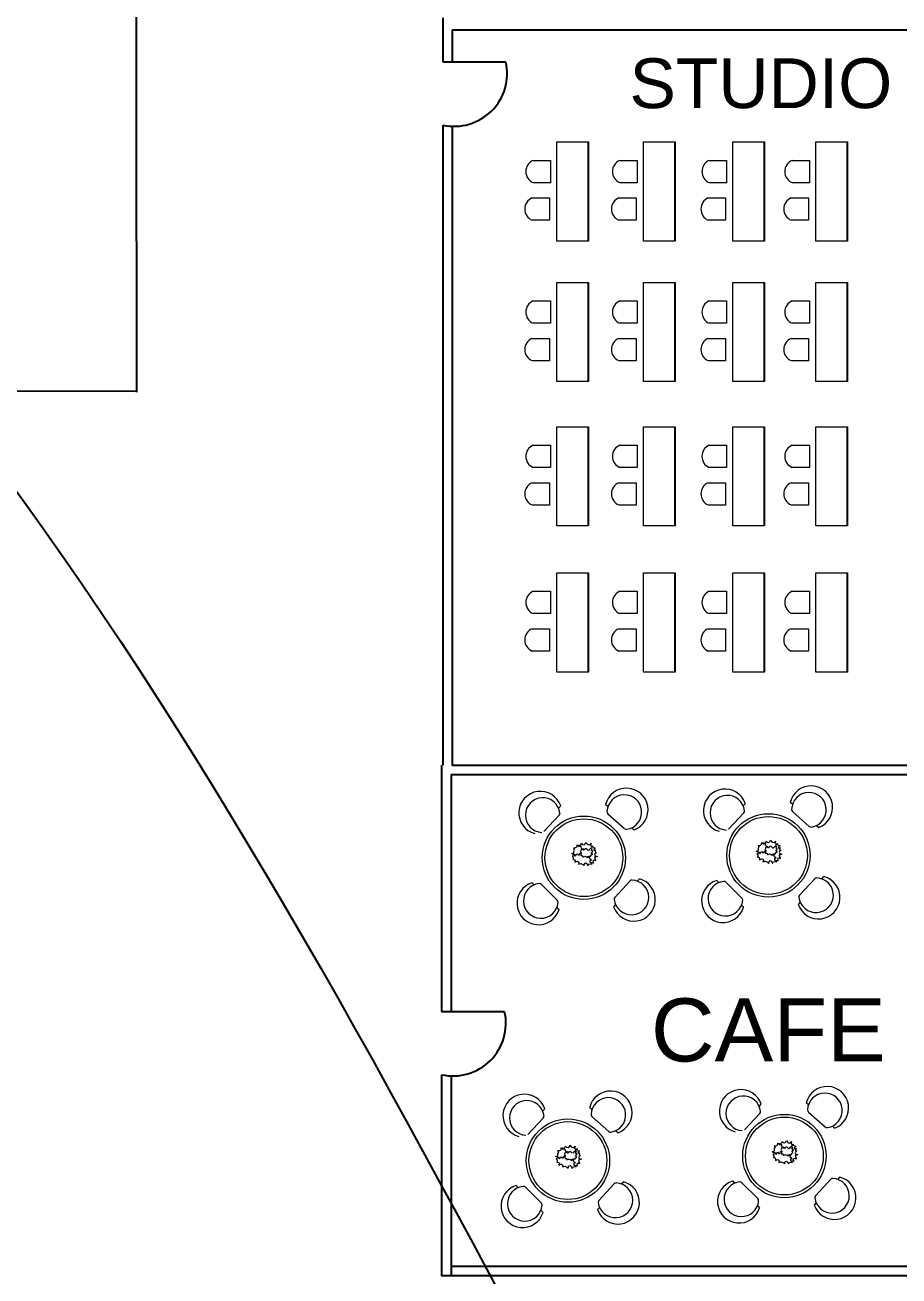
# Model space of a CAD drawing. Header units: millimetres. Extents: x 586 to 1010, y 369 to 668.
# Drawn here: x 726.99 to 740.85, y 532.1 to 551.94 of the extents above; entities that cross this region are included whole.
import ezdxf

# ---------------------------------------------------------------- set-up
doc = ezdxf.new("R2010")
doc.units = ezdxf.units.MM
doc.layers.add('finiture', color=7, linetype='Continuous', lineweight=20)
doc.styles.add('DIM_FONT', font='SIMPLEX', dxfattribs={"width": 0.8})
doc.styles.get("Standard").update_dxf_attribs({"font": 'arial.ttf'})

msp = doc.modelspace()

# ---------------------------------------------------------------- linework, layer by layer
at = {"lineweight": 25}
for p, q in [((733.763, 551.864), (743.763, 551.864)), ((733.613, 551.353), (734.613, 551.353)), ((708.449, 546.09), (728.756, 546.136)), ((733.593, 540.201), (733.593, 536.292)), ((733.743, 540.051), (733.743, 536.292)), ((733.593, 536.292), (734.593, 536.292)), ((733.593, 535.292), (733.593, 532.1)), ((733.743, 535.272), (733.743, 532.1)), ((743.745, 532.1), (733.593, 532.1)), ((743.745, 532.25), (733.744, 532.25))]:
    msp.add_line(p, q, dxfattribs=at)
for p, q in [((735.922, 548.513), (735.922, 550.086)), ((737.296, 548.513), (737.296, 550.086)), ((738.715, 548.513), (738.715, 550.086)), ((740.03, 548.513), (740.03, 550.086)), ((735.922, 546.284), (735.922, 547.857)), ((737.296, 546.284), (737.296, 547.857)), ((738.715, 546.284), (738.715, 547.857)), ((740.03, 546.284), (740.03, 547.857)), ((735.922, 543.995), (735.922, 545.569)), ((737.296, 543.995), (737.296, 545.569)), ((738.715, 543.995), (738.715, 545.569)), ((740.03, 543.995), (740.03, 545.569)), ((735.922, 541.678), (735.922, 543.252)), ((737.296, 541.678), (737.296, 543.252)), ((738.715, 541.678), (738.715, 543.252)), ((740.03, 541.678), (740.03, 543.252))]:
    msp.add_line(p, q)
for points in [[(728.737, 560.462), (728.756, 546.117)], [(733.613, 552.051), (733.613, 551.353)], [(733.763, 551.864), (733.763, 551.353)], [(733.763, 546.209), (733.763, 540.201), (743.763, 540.201), (743.763, 551.864)], [(733.613, 550.353), (733.613, 546.209)], [(733.763, 550.333), (733.763, 546.209)], [(733.613, 546.209), (733.613, 540.201)], [(733.743, 540.051), (743.745, 540.051)]]:
    msp.add_lwpolyline(points, dxfattribs=at)
for centre in [(733.795, 551.171), (733.775, 536.11)]:
    msp.add_arc(centre, 0.838, 257.4951, 12.5049, dxfattribs=at)
at = {"color": 254, "lineweight": 25}
for points in [[(671.712, 620.709), (706.735, 621.773), (754.26, 613.83), (814.661, 600.148), (855.757, 598.01), (895.067, 567.065), (920.01, 542.018), (952.008, 521.248), (977.223, 504.653), (979.635, 479.234), (986.344, 463.855), (988.798, 462.385)], [(654.944, 595.472), (670.267, 587.317), (714.302, 595.165), (787.089, 595.165), (819.394, 580.944), (821.03, 562.85), (813.491, 552.788), (808.734, 539.671), (796.407, 534.706), (791.022, 527.249), (791.022, 507.547), (797.301, 476.527), (814.975, 463.89), (836.148, 474.682), (874.022, 478.588), (885.729, 462.733), (863.004, 436.079), (845.789, 420.685), (845.104, 408.675)], [(639.207, 583.438), (644.727, 575.638), (657.796, 553.44), (668.404, 543.929), (682.518, 548.731), (692.984, 555.478), (711.934, 556.583), (734.346, 532.133), (750.593, 477.748), (754.137, 444.164), (776.466, 425.447), (782.617, 412.235)]]:
    msp.add_spline(points, degree=3, dxfattribs=at)
at = {"layer": 'finiture'}
for p, q in [((735.421, 548.513), (735.421, 550.086)), ((735.421, 550.086), (735.922, 550.086)), ((736.794, 548.513), (736.794, 550.086)), ((736.794, 550.086), (737.296, 550.086)), ((738.213, 548.513), (738.213, 550.086)), ((738.213, 550.086), (738.715, 550.086)), ((739.529, 548.513), (739.529, 550.086)), ((739.529, 550.086), (740.03, 550.086)), ((735.045, 549.793), (735.321, 549.793)), ((735.321, 549.793), (735.321, 549.439)), ((736.419, 549.793), (736.694, 549.793)), ((736.694, 549.793), (736.694, 549.439)), ((737.838, 549.793), (738.113, 549.793)), ((738.113, 549.793), (738.113, 549.439)), ((739.153, 549.793), (739.429, 549.793)), ((739.429, 549.793), (739.429, 549.439)), ((735.321, 549.439), (735.045, 549.439)), ((736.694, 549.439), (736.419, 549.439)), ((738.113, 549.439), (737.838, 549.439)), ((739.429, 549.439), (739.153, 549.439)), ((735.029, 549.198), (735.304, 549.198)), ((735.304, 549.198), (735.304, 548.844)), ((736.402, 549.198), (736.678, 549.198)), ((736.678, 549.198), (736.678, 548.844)), ((737.821, 549.198), (738.097, 549.198)), ((738.097, 549.198), (738.097, 548.844)), ((739.137, 549.198), (739.412, 549.198)), ((739.412, 549.198), (739.412, 548.844)), ((735.304, 548.844), (735.029, 548.844)), ((736.678, 548.844), (736.402, 548.844)), ((738.097, 548.844), (737.821, 548.844)), ((739.412, 548.844), (739.137, 548.844)), ((735.922, 548.513), (735.421, 548.513)), ((737.296, 548.513), (736.794, 548.513)), ((738.715, 548.513), (738.213, 548.513)), ((740.03, 548.513), (739.529, 548.513)), ((735.421, 546.284), (735.421, 547.857)), ((735.421, 547.857), (735.922, 547.857)), ((736.794, 546.284), (736.794, 547.857)), ((736.794, 547.857), (737.296, 547.857)), ((738.213, 546.284), (738.213, 547.857)), ((738.213, 547.857), (738.715, 547.857)), ((739.529, 546.284), (739.529, 547.857)), ((739.529, 547.857), (740.03, 547.857)), ((735.045, 547.564), (735.321, 547.564)), ((735.321, 547.564), (735.321, 547.21)), ((736.419, 547.564), (736.694, 547.564)), ((736.694, 547.564), (736.694, 547.21)), ((737.838, 547.564), (738.113, 547.564)), ((738.113, 547.564), (738.113, 547.21)), ((739.153, 547.564), (739.429, 547.564)), ((739.429, 547.564), (739.429, 547.21)), ((735.321, 547.21), (735.045, 547.21)), ((736.694, 547.21), (736.419, 547.21)), ((738.113, 547.21), (737.838, 547.21)), ((739.429, 547.21), (739.153, 547.21)), ((735.029, 546.97), (735.304, 546.97)), ((735.304, 546.97), (735.304, 546.615)), ((736.402, 546.97), (736.678, 546.97)), ((736.678, 546.97), (736.678, 546.615)), ((737.821, 546.97), (738.097, 546.97)), ((738.097, 546.97), (738.097, 546.615)), ((739.137, 546.97), (739.412, 546.97)), ((739.412, 546.97), (739.412, 546.615)), ((735.304, 546.615), (735.029, 546.615)), ((736.678, 546.615), (736.402, 546.615)), ((738.097, 546.615), (737.821, 546.615)), ((739.412, 546.615), (739.137, 546.615)), ((735.922, 546.284), (735.421, 546.284)), ((737.296, 546.284), (736.794, 546.284)), ((738.715, 546.284), (738.213, 546.284)), ((740.03, 546.284), (739.529, 546.284)), ((735.421, 543.995), (735.421, 545.569)), ((735.421, 545.569), (735.922, 545.569)), ((736.794, 543.995), (736.794, 545.569)), ((736.794, 545.569), (737.296, 545.569)), ((738.213, 543.995), (738.213, 545.569)), ((738.213, 545.569), (738.715, 545.569)), ((739.529, 543.995), (739.529, 545.569)), ((739.529, 545.569), (740.03, 545.569)), ((735.045, 545.276), (735.321, 545.276)), ((735.321, 545.276), (735.321, 544.921)), ((736.419, 545.276), (736.694, 545.276)), ((736.694, 545.276), (736.694, 544.921)), ((737.838, 545.276), (738.113, 545.276)), ((738.113, 545.276), (738.113, 544.921)), ((739.153, 545.276), (739.429, 545.276)), ((739.429, 545.276), (739.429, 544.921)), ((735.321, 544.921), (735.045, 544.921)), ((736.694, 544.921), (736.419, 544.921)), ((738.113, 544.921), (737.838, 544.921)), ((739.429, 544.921), (739.153, 544.921)), ((735.029, 544.681), (735.304, 544.681)), ((735.304, 544.681), (735.304, 544.327)), ((736.402, 544.681), (736.678, 544.681)), ((736.678, 544.681), (736.678, 544.327)), ((737.821, 544.681), (738.097, 544.681)), ((738.097, 544.681), (738.097, 544.327)), ((739.137, 544.681), (739.412, 544.681)), ((739.412, 544.681), (739.412, 544.327)), ((735.304, 544.327), (735.029, 544.327)), ((736.678, 544.327), (736.402, 544.327)), ((738.097, 544.327), (737.821, 544.327)), ((739.412, 544.327), (739.137, 544.327)), ((735.922, 543.995), (735.421, 543.995)), ((737.296, 543.995), (736.794, 543.995)), ((738.715, 543.995), (738.213, 543.995)), ((740.03, 543.995), (739.529, 543.995)), ((735.421, 541.678), (735.421, 543.252)), ((735.421, 543.252), (735.922, 543.252)), ((736.794, 541.678), (736.794, 543.252)), ((736.794, 543.252), (737.296, 543.252)), ((738.213, 541.678), (738.213, 543.252)), ((738.213, 543.252), (738.715, 543.252)), ((739.529, 541.678), (739.529, 543.252)), ((739.529, 543.252), (740.03, 543.252)), ((735.045, 542.959), (735.321, 542.959)), ((735.321, 542.959), (735.321, 542.605)), ((736.419, 542.959), (736.694, 542.959)), ((736.694, 542.959), (736.694, 542.605)), ((737.838, 542.959), (738.113, 542.959)), ((738.113, 542.959), (738.113, 542.605)), ((739.153, 542.959), (739.429, 542.959)), ((739.429, 542.959), (739.429, 542.605)), ((735.321, 542.605), (735.045, 542.605)), ((736.694, 542.605), (736.419, 542.605)), ((738.113, 542.605), (737.838, 542.605)), ((739.429, 542.605), (739.153, 542.605)), ((735.029, 542.364), (735.304, 542.364)), ((735.304, 542.364), (735.304, 542.01)), ((736.402, 542.364), (736.678, 542.364)), ((736.678, 542.364), (736.678, 542.01)), ((737.821, 542.364), (738.097, 542.364)), ((738.097, 542.364), (738.097, 542.01)), ((739.137, 542.364), (739.412, 542.364)), ((739.412, 542.364), (739.412, 542.01)), ((735.304, 542.01), (735.029, 542.01)), ((736.678, 542.01), (736.402, 542.01)), ((738.097, 542.01), (737.821, 542.01)), ((739.412, 542.01), (739.137, 542.01)), ((735.922, 541.678), (735.421, 541.678)), ((737.296, 541.678), (736.794, 541.678)), ((738.715, 541.678), (738.213, 541.678)), ((740.03, 541.678), (739.529, 541.678)), ((735.449, 539.52), (735.482, 539.556)), ((736.229, 539.543), (736.194, 539.575)), ((738.143, 539.184), (738.387, 539.444)), ((738.377, 539.556), (738.41, 539.592)), ((739.157, 539.58), (739.122, 539.611)), ((739.158, 539.467), (739.424, 539.23)), ((735.215, 539.148), (735.459, 539.408)), ((736.23, 539.431), (736.496, 539.194)), ((739.537, 539.243), (739.573, 539.211)), ((736.609, 539.207), (736.645, 539.175)), ((735.685, 538.892), (735.715, 538.894)), ((735.685, 538.892), (735.701, 538.865)), ((735.689, 538.84), (735.686, 538.85)), ((735.701, 538.865), (735.688, 538.853)), ((735.715, 538.894), (735.73, 538.898)), ((735.741, 538.9), (735.744, 538.937)), ((735.746, 538.938), (735.771, 538.913)), ((735.762, 538.919), (735.771, 538.932)), ((735.771, 538.913), (735.792, 538.92)), ((735.772, 538.932), (735.785, 538.927)), ((735.785, 538.927), (735.801, 538.939)), ((735.792, 538.92), (735.8, 538.918)), ((735.801, 538.855), (735.794, 538.829)), ((735.8, 538.918), (735.799, 538.9)), ((735.799, 538.9), (735.814, 538.878)), ((735.799, 538.9), (735.799, 538.9)), ((735.801, 538.939), (735.811, 538.962)), ((735.817, 538.864), (735.801, 538.855)), ((735.802, 538.923), (735.802, 538.923)), ((735.811, 538.962), (735.825, 538.945)), ((735.814, 538.878), (735.841, 538.876)), ((735.841, 538.876), (735.817, 538.864)), ((735.825, 538.945), (735.853, 538.939)), ((735.833, 538.862), (735.828, 538.864)), ((735.844, 538.853), (735.833, 538.862)), ((735.851, 538.853), (735.844, 538.853)), ((735.86, 538.865), (735.851, 538.853)), ((735.853, 538.939), (735.873, 538.956)), ((735.875, 538.874), (735.86, 538.865)), ((735.873, 538.956), (735.881, 538.977)), ((735.893, 538.874), (735.875, 538.874)), ((735.881, 538.977), (735.899, 538.953)), ((735.919, 538.849), (735.893, 538.874)), ((735.899, 538.953), (735.915, 538.944)), ((735.915, 538.944), (735.937, 538.938)), ((735.942, 538.871), (735.925, 538.849)), ((735.937, 538.938), (735.963, 538.962)), ((735.964, 538.873), (735.942, 538.871)), ((735.963, 538.962), (735.954, 538.93)), ((735.954, 538.93), (735.966, 538.92)), ((735.969, 538.909), (735.959, 538.889)), ((735.959, 538.889), (735.967, 538.876)), ((735.983, 538.869), (735.964, 538.873)), ((736.004, 538.895), (735.965, 538.9)), ((735.966, 538.92), (735.981, 538.918)), ((735.967, 538.876), (735.983, 538.869)), ((735.999, 538.918), (735.969, 538.909)), ((735.969, 538.849), (735.978, 538.869)), ((735.994, 538.83), (735.969, 538.846)), ((735.981, 538.918), (735.999, 538.918)), ((736.004, 538.895), (736.033, 538.885)), ((736.02, 538.87), (736.005, 538.855)), ((736.005, 538.855), (736.039, 538.853)), ((736.033, 538.885), (736.007, 538.879)), ((736.007, 538.879), (736.02, 538.87)), ((736.036, 538.852), (736.028, 538.843)), ((738.583, 538.834), (738.616, 538.845)), ((738.613, 538.929), (738.643, 538.93)), ((738.613, 538.929), (738.629, 538.901)), ((738.617, 538.876), (738.614, 538.886)), ((738.629, 538.901), (738.616, 538.889)), ((738.616, 538.845), (738.619, 538.863)), ((738.619, 538.863), (738.617, 538.876)), ((738.643, 538.93), (738.658, 538.934)), ((738.669, 538.936), (738.672, 538.973)), ((738.673, 538.974), (738.699, 538.95)), ((738.69, 538.956), (738.699, 538.968)), ((738.699, 538.95), (738.72, 538.956)), ((738.7, 538.968), (738.713, 538.963)), ((738.713, 538.963), (738.729, 538.976)), ((738.72, 538.956), (738.728, 538.954)), ((738.729, 538.891), (738.722, 538.865)), ((738.723, 538.858), (738.739, 538.834)), ((738.728, 538.954), (738.727, 538.936)), ((738.727, 538.936), (738.742, 538.914)), ((738.727, 538.936), (738.727, 538.936)), ((738.729, 538.976), (738.739, 538.998)), ((738.745, 538.9), (738.729, 538.891)), ((738.73, 538.959), (738.73, 538.959)), ((738.739, 538.998), (738.753, 538.981)), ((738.742, 538.914), (738.769, 538.912)), ((738.769, 538.912), (738.745, 538.9)), ((738.753, 538.981), (738.781, 538.976)), ((738.761, 538.898), (738.756, 538.9)), ((738.772, 538.889), (738.761, 538.898)), ((738.779, 538.889), (738.772, 538.889)), ((738.788, 538.902), (738.779, 538.889)), ((738.781, 538.976), (738.801, 538.992)), ((738.803, 538.911), (738.788, 538.902)), ((738.801, 538.992), (738.809, 539.013)), ((738.821, 538.911), (738.803, 538.911)), ((738.809, 539.013), (738.827, 538.989)), ((738.847, 538.885), (738.821, 538.911)), ((738.827, 538.989), (738.842, 538.98)), ((738.842, 538.98), (738.865, 538.974)), ((738.87, 538.907), (738.853, 538.885)), ((738.865, 538.974), (738.891, 538.998)), ((738.892, 538.909), (738.87, 538.907)), ((738.891, 538.998), (738.882, 538.967)), ((738.882, 538.967), (738.894, 538.956)), ((738.897, 538.945), (738.887, 538.925)), ((738.887, 538.925), (738.895, 538.912)), ((738.911, 538.905), (738.892, 538.909)), ((738.932, 538.932), (738.893, 538.936)), ((738.894, 538.956), (738.909, 538.954)), ((738.895, 538.912), (738.911, 538.905)), ((738.927, 538.954), (738.897, 538.945)), ((738.897, 538.885), (738.906, 538.905)), ((738.922, 538.866), (738.897, 538.882)), ((738.9, 538.845), (738.9, 538.852)), ((738.907, 538.832), (738.9, 538.845)), ((738.901, 538.854), (738.922, 538.866)), ((738.909, 538.954), (738.927, 538.954)), ((738.932, 538.932), (738.961, 538.921)), ((738.948, 538.906), (738.933, 538.891)), ((738.933, 538.891), (738.967, 538.889)), ((738.961, 538.921), (738.935, 538.916)), ((738.935, 538.916), (738.948, 538.906)), ((738.956, 538.879), (738.954, 538.864)), ((738.954, 538.864), (738.976, 538.847)), ((738.964, 538.848), (738.954, 538.838)), ((738.964, 538.888), (738.956, 538.879)), ((738.976, 538.847), (738.964, 538.848)), ((735.656, 538.798), (735.688, 538.809)), ((735.677, 538.791), (735.656, 538.798)), ((735.676, 538.764), (735.664, 538.758)), ((735.664, 538.758), (735.681, 538.746)), ((735.681, 538.717), (735.672, 538.709)), ((735.672, 538.709), (735.703, 538.702)), ((735.686, 538.785), (735.676, 538.764)), ((735.696, 538.785), (735.677, 538.791)), ((735.681, 538.746), (735.681, 538.726)), ((735.681, 538.726), (735.681, 538.717)), ((735.688, 538.809), (735.691, 538.827)), ((735.691, 538.827), (735.689, 538.84)), ((735.706, 538.782), (735.696, 538.785)), ((735.703, 538.702), (735.71, 538.682)), ((735.708, 538.758), (735.706, 538.782)), ((735.71, 538.682), (735.706, 538.664)), ((735.706, 538.663), (735.731, 538.675)), ((735.706, 538.664), (735.706, 538.663)), ((735.726, 538.784), (735.708, 538.758)), ((735.752, 538.787), (735.726, 538.784)), ((735.726, 538.784), (735.726, 538.784)), ((735.731, 538.675), (735.747, 538.677)), ((735.747, 538.677), (735.757, 538.668)), ((735.765, 538.767), (735.752, 538.787)), ((735.752, 538.787), (735.752, 538.787)), ((735.757, 538.668), (735.77, 538.653)), ((735.774, 538.776), (735.765, 538.767)), ((735.77, 538.653), (735.769, 538.643)), ((735.775, 538.787), (735.774, 538.776)), ((735.79, 538.802), (735.775, 538.787)), ((735.811, 538.798), (735.79, 538.802)), ((735.795, 538.822), (735.811, 538.798)), ((735.802, 538.784), (735.799, 538.769)), ((735.799, 538.769), (735.811, 538.767)), ((735.802, 538.796), (735.802, 538.784)), ((735.811, 538.798), (735.811, 538.798)), ((735.811, 538.767), (735.826, 538.764)), ((735.826, 538.764), (735.833, 538.747)), ((735.833, 538.747), (735.841, 538.749)), ((735.841, 538.749), (735.853, 538.753)), ((735.851, 538.608), (735.863, 538.648)), ((735.853, 538.753), (735.863, 538.756)), ((735.863, 538.756), (735.898, 538.744)), ((735.863, 538.648), (735.883, 538.653)), ((735.883, 538.653), (735.91, 538.626)), ((735.898, 538.744), (735.91, 538.735)), ((735.91, 538.735), (735.912, 538.746)), ((735.912, 538.746), (735.919, 538.753)), ((735.925, 538.738), (735.913, 538.744)), ((735.919, 538.753), (735.935, 538.758)), ((735.927, 538.738), (735.925, 538.738)), ((735.946, 538.738), (735.927, 538.738)), ((735.935, 538.758), (735.939, 538.758)), ((735.939, 538.758), (735.962, 538.756)), ((735.939, 538.731), (735.946, 538.738)), ((735.939, 538.724), (735.939, 538.731)), ((735.942, 538.713), (735.939, 538.724)), ((735.964, 538.699), (735.942, 538.713)), ((735.951, 538.69), (735.971, 538.695)), ((735.951, 538.663), (735.951, 538.69)), ((735.952, 538.657), (735.951, 538.663)), ((735.974, 538.637), (735.952, 538.657)), ((735.962, 538.765), (735.971, 538.78)), ((735.962, 538.756), (735.962, 538.765)), ((735.971, 538.695), (735.964, 538.699)), ((735.97, 538.65), (735.965, 538.649)), ((735.994, 538.649), (735.97, 538.65)), ((735.971, 538.78), (735.979, 538.784)), ((735.972, 538.809), (735.972, 538.816)), ((735.979, 538.796), (735.972, 538.809)), ((735.973, 538.818), (735.994, 538.83)), ((735.989, 538.787), (735.979, 538.796)), ((735.979, 538.784), (735.989, 538.787)), ((736, 538.686), (735.99, 538.676)), ((735.99, 538.676), (735.995, 538.659)), ((736.004, 538.648), (735.994, 538.649)), ((735.995, 538.659), (736.004, 538.648)), ((736.02, 538.695), (736, 538.686)), ((736.044, 538.748), (736.018, 538.741)), ((736.018, 538.741), (736.03, 538.712)), ((736.026, 538.802), (736.02, 538.784)), ((736.02, 538.784), (736.03, 538.764)), ((736.035, 538.682), (736.02, 538.695)), ((736.028, 538.843), (736.026, 538.827)), ((736.026, 538.827), (736.048, 538.811)), ((736.036, 538.812), (736.026, 538.802)), ((736.03, 538.764), (736.063, 538.755)), ((736.03, 538.712), (736.035, 538.682)), ((736.048, 538.811), (736.036, 538.812)), ((736.063, 538.755), (736.044, 538.748)), ((738.605, 538.827), (738.583, 538.834)), ((738.604, 538.8), (738.592, 538.794)), ((738.592, 538.794), (738.609, 538.782)), ((738.609, 538.753), (738.6, 538.746)), ((738.6, 538.746), (738.631, 538.738)), ((738.614, 538.821), (738.604, 538.8)), ((738.624, 538.821), (738.605, 538.827)), ((738.609, 538.782), (738.609, 538.762)), ((738.609, 538.762), (738.609, 538.753)), ((738.634, 538.818), (738.624, 538.821)), ((738.631, 538.738), (738.637, 538.719)), ((738.636, 538.794), (738.634, 538.818)), ((738.637, 538.719), (738.634, 538.7)), ((738.634, 538.699), (738.659, 538.711)), ((738.634, 538.7), (738.634, 538.699)), ((738.654, 538.82), (738.636, 538.794)), ((738.68, 538.823), (738.654, 538.82)), ((738.654, 538.82), (738.654, 538.82)), ((738.659, 538.711), (738.675, 538.713)), ((738.675, 538.713), (738.685, 538.704)), ((738.693, 538.803), (738.68, 538.823)), ((738.68, 538.823), (738.68, 538.823)), ((738.685, 538.704), (738.698, 538.69)), ((738.696, 538.679), (738.69, 538.668)), ((738.69, 538.668), (738.707, 538.673)), ((738.701, 538.812), (738.693, 538.803)), ((738.698, 538.69), (738.696, 538.679)), ((738.703, 538.823), (738.701, 538.812)), ((738.718, 538.838), (738.703, 538.823)), ((738.707, 538.673), (738.727, 538.679)), ((738.739, 538.834), (738.718, 538.838)), ((738.73, 538.82), (738.727, 538.805)), ((738.727, 538.805), (738.739, 538.803)), ((738.727, 538.679), (738.76, 538.663)), ((738.727, 538.679), (738.727, 538.679)), ((738.73, 538.832), (738.73, 538.82)), ((738.739, 538.834), (738.739, 538.834)), ((738.739, 538.803), (738.754, 538.8)), ((738.754, 538.8), (738.76, 538.784)), ((738.76, 538.784), (738.769, 538.785)), ((738.76, 538.663), (738.771, 538.655)), ((738.769, 538.785), (738.781, 538.789)), ((738.771, 538.655), (738.779, 538.644)), ((738.779, 538.644), (738.791, 538.684)), ((738.781, 538.789), (738.791, 538.793)), ((738.791, 538.793), (738.826, 538.78)), ((738.791, 538.684), (738.811, 538.69)), ((738.811, 538.69), (738.838, 538.663)), ((738.826, 538.78), (738.838, 538.771)), ((738.838, 538.771), (738.84, 538.782)), ((738.838, 538.643), (738.857, 538.666)), ((738.838, 538.663), (738.841, 538.646)), ((738.84, 538.782), (738.847, 538.789)), ((738.853, 538.774), (738.841, 538.78)), ((738.847, 538.789), (738.863, 538.794)), ((738.855, 538.774), (738.853, 538.774)), ((738.873, 538.774), (738.855, 538.774)), ((738.857, 538.666), (738.889, 538.673)), ((738.863, 538.794), (738.867, 538.794)), ((738.867, 538.794), (738.89, 538.793)), ((738.867, 538.767), (738.873, 538.774)), ((738.867, 538.76), (738.867, 538.767)), ((738.87, 538.749), (738.867, 538.76)), ((738.892, 538.735), (738.87, 538.749)), ((738.879, 538.726), (738.899, 538.731)), ((738.879, 538.699), (738.879, 538.726)), ((738.88, 538.693), (738.879, 538.699)), ((738.902, 538.673), (738.88, 538.693)), ((738.889, 538.673), (738.907, 538.672)), ((738.89, 538.802), (738.899, 538.816)), ((738.89, 538.793), (738.89, 538.802)), ((738.899, 538.731), (738.892, 538.735)), ((738.898, 538.686), (738.893, 538.685)), ((738.922, 538.685), (738.898, 538.686)), ((738.899, 538.816), (738.907, 538.82)), ((738.907, 538.672), (738.902, 538.673)), ((738.917, 538.823), (738.907, 538.832)), ((738.907, 538.82), (738.917, 538.823)), ((738.928, 538.722), (738.918, 538.712)), ((738.918, 538.712), (738.923, 538.695)), ((738.932, 538.684), (738.922, 538.685)), ((738.923, 538.695), (738.932, 538.684)), ((738.948, 538.731), (738.928, 538.722)), ((738.972, 538.784), (738.946, 538.777)), ((738.946, 538.777), (738.958, 538.748)), ((738.954, 538.838), (738.948, 538.82)), ((738.948, 538.82), (738.958, 538.8)), ((738.963, 538.718), (738.948, 538.731)), ((738.958, 538.8), (738.991, 538.792)), ((738.958, 538.748), (738.963, 538.718)), ((738.991, 538.792), (738.972, 538.784)), ((735.769, 538.643), (735.762, 538.632)), ((735.762, 538.632), (735.779, 538.637)), ((735.779, 538.637), (735.799, 538.643)), ((735.799, 538.643), (735.833, 538.626)), ((735.799, 538.643), (735.799, 538.643)), ((735.833, 538.626), (735.843, 538.619)), ((735.843, 538.619), (735.851, 538.608)), ((735.91, 538.607), (735.929, 538.63)), ((735.91, 538.626), (735.913, 538.61)), ((735.913, 538.61), (735.91, 538.607)), ((735.929, 538.63), (735.961, 538.637)), ((735.961, 538.637), (735.979, 538.635)), ((735.979, 538.635), (735.974, 538.637)), ((738.841, 538.646), (738.838, 538.643)), ((735.063, 538.304), (735.029, 538.337)), ((735.175, 538.31), (735.428, 538.058)), ((736.341, 538.102), (736.583, 538.364)), ((736.696, 538.362), (736.729, 538.397)), ((737.991, 538.34), (737.957, 538.373)), ((738.103, 538.346), (738.356, 538.094)), ((739.269, 538.139), (739.511, 538.4)), ((739.624, 538.398), (739.657, 538.434)), ((735.422, 537.945), (735.456, 537.911)), ((736.352, 537.99), (736.319, 537.955)), ((738.35, 537.982), (738.384, 537.947)), ((739.28, 538.026), (739.247, 537.992)), ((735.196, 534.717), (735.229, 534.752)), ((735.976, 534.74), (735.941, 534.772)), ((738.63, 534.789), (738.663, 534.825)), ((739.41, 534.813), (739.375, 534.844)), ((739.411, 534.7), (739.677, 534.463)), ((734.962, 534.345), (735.206, 534.605)), ((735.977, 534.628), (736.243, 534.391)), ((738.396, 534.417), (738.64, 534.677)), ((736.356, 534.404), (736.392, 534.372)), ((739.79, 534.476), (739.826, 534.444)), ((735.432, 534.089), (735.462, 534.091)), ((735.432, 534.089), (735.448, 534.062)), ((735.462, 534.091), (735.477, 534.095)), ((735.488, 534.097), (735.491, 534.133)), ((735.493, 534.135), (735.518, 534.11)), ((735.509, 534.116), (735.518, 534.129)), ((735.518, 534.11), (735.539, 534.116)), ((735.519, 534.129), (735.532, 534.124)), ((735.532, 534.124), (735.548, 534.136)), ((735.539, 534.116), (735.547, 534.115)), ((735.547, 534.115), (735.546, 534.097)), ((735.546, 534.097), (735.561, 534.075)), ((735.546, 534.097), (735.546, 534.097)), ((735.548, 534.136), (735.558, 534.159)), ((735.549, 534.12), (735.549, 534.12)), ((735.558, 534.159), (735.572, 534.142)), ((735.572, 534.142), (735.6, 534.136)), ((735.6, 534.136), (735.62, 534.153)), ((735.62, 534.153), (735.628, 534.174)), ((735.628, 534.174), (735.646, 534.15)), ((735.646, 534.15), (735.661, 534.141)), ((735.661, 534.141), (735.684, 534.135)), ((735.684, 534.135), (735.71, 534.158)), ((735.71, 534.158), (735.701, 534.127)), ((735.701, 534.127), (735.713, 534.116)), ((735.716, 534.106), (735.706, 534.086)), ((735.706, 534.086), (735.714, 534.073)), ((735.751, 534.092), (735.712, 534.097)), ((735.713, 534.116), (735.728, 534.115)), ((735.746, 534.115), (735.716, 534.106)), ((735.728, 534.115), (735.746, 534.115)), ((735.751, 534.092), (735.78, 534.082)), ((738.866, 534.162), (738.896, 534.163)), ((738.866, 534.162), (738.882, 534.134)), ((738.87, 534.109), (738.867, 534.12)), ((738.882, 534.134), (738.869, 534.122)), ((738.869, 534.078), (738.872, 534.096)), ((738.872, 534.096), (738.87, 534.109)), ((738.896, 534.163), (738.911, 534.167)), ((738.922, 534.169), (738.925, 534.206)), ((738.927, 534.207), (738.952, 534.183)), ((738.943, 534.189), (738.952, 534.201)), ((738.952, 534.183), (738.973, 534.189)), ((738.953, 534.201), (738.966, 534.196)), ((738.966, 534.196), (738.982, 534.209)), ((738.973, 534.189), (738.981, 534.187)), ((738.982, 534.124), (738.975, 534.098)), ((738.976, 534.091), (738.992, 534.067)), ((738.981, 534.187), (738.98, 534.169)), ((738.98, 534.169), (738.995, 534.147)), ((738.98, 534.169), (738.98, 534.169)), ((738.982, 534.209), (738.992, 534.231)), ((738.998, 534.133), (738.982, 534.124)), ((738.983, 534.192), (738.983, 534.192)), ((738.992, 534.231), (739.006, 534.214)), ((738.995, 534.147), (739.022, 534.145)), ((739.022, 534.145), (738.998, 534.133)), ((739.006, 534.214), (739.034, 534.209)), ((739.014, 534.131), (739.009, 534.133)), ((739.025, 534.122), (739.014, 534.131)), ((739.032, 534.122), (739.025, 534.122)), ((739.041, 534.135), (739.032, 534.122)), ((739.034, 534.209), (739.054, 534.225)), ((739.056, 534.144), (739.041, 534.135)), ((739.054, 534.225), (739.062, 534.246)), ((739.074, 534.144), (739.056, 534.144)), ((739.062, 534.246), (739.08, 534.222)), ((739.1, 534.118), (739.074, 534.144)), ((739.08, 534.222), (739.096, 534.213)), ((739.096, 534.213), (739.118, 534.207)), ((739.123, 534.14), (739.106, 534.118)), ((739.118, 534.207), (739.144, 534.231)), ((739.145, 534.142), (739.123, 534.14)), ((739.144, 534.231), (739.135, 534.2)), ((739.135, 534.2), (739.147, 534.189)), ((739.15, 534.178), (739.14, 534.158)), ((739.14, 534.158), (739.148, 534.145)), ((739.164, 534.138), (739.145, 534.142)), ((739.185, 534.165), (739.146, 534.169)), ((739.147, 534.189), (739.162, 534.187)), ((739.148, 534.145), (739.164, 534.138)), ((739.18, 534.187), (739.15, 534.178)), ((739.15, 534.118), (739.159, 534.138)), ((739.175, 534.099), (739.15, 534.116)), ((739.153, 534.078), (739.153, 534.085)), ((739.154, 534.087), (739.175, 534.099)), ((739.162, 534.187), (739.18, 534.187)), ((739.185, 534.165), (739.214, 534.154)), ((739.201, 534.139), (739.186, 534.124)), ((739.186, 534.124), (739.22, 534.122)), ((739.214, 534.154), (739.188, 534.149)), ((739.188, 534.149), (739.201, 534.139)), ((739.209, 534.112), (739.207, 534.097)), ((739.207, 534.097), (739.229, 534.08)), ((739.217, 534.121), (739.209, 534.112)), ((735.402, 533.995), (735.435, 534.006)), ((735.424, 533.988), (735.402, 533.995)), ((735.423, 533.961), (735.411, 533.955)), ((735.411, 533.955), (735.428, 533.943)), ((735.428, 533.914), (735.419, 533.906)), ((735.419, 533.906), (735.45, 533.899)), ((735.433, 533.982), (735.423, 533.961)), ((735.443, 533.982), (735.424, 533.988)), ((735.428, 533.943), (735.428, 533.923)), ((735.428, 533.923), (735.428, 533.914)), ((735.436, 534.036), (735.433, 534.047)), ((735.448, 534.062), (735.435, 534.05)), ((735.435, 534.006), (735.438, 534.024)), ((735.438, 534.024), (735.436, 534.036)), ((735.453, 533.979), (735.443, 533.982)), ((735.45, 533.899), (735.456, 533.879)), ((735.455, 533.955), (735.453, 533.979)), ((735.473, 533.98), (735.455, 533.955)), ((735.499, 533.984), (735.473, 533.98)), ((735.473, 533.98), (735.473, 533.98)), ((735.512, 533.964), (735.499, 533.984)), ((735.499, 533.984), (735.499, 533.984)), ((735.52, 533.973), (735.512, 533.964)), ((735.522, 533.984), (735.52, 533.973)), ((735.537, 533.998), (735.522, 533.984)), ((735.558, 533.995), (735.537, 533.998)), ((735.548, 534.051), (735.541, 534.026)), ((735.542, 534.019), (735.558, 533.995)), ((735.549, 533.98), (735.546, 533.966)), ((735.546, 533.966), (735.558, 533.964)), ((735.564, 534.06), (735.548, 534.051)), ((735.549, 533.993), (735.549, 533.98)), ((735.558, 533.995), (735.558, 533.995)), ((735.558, 533.964), (735.573, 533.961)), ((735.561, 534.075), (735.588, 534.073)), ((735.588, 534.073), (735.564, 534.06)), ((735.573, 533.961), (735.58, 533.944)), ((735.58, 534.059), (735.575, 534.06)), ((735.591, 534.05), (735.58, 534.059)), ((735.58, 533.944), (735.588, 533.946)), ((735.588, 533.946), (735.6, 533.95)), ((735.598, 534.05), (735.591, 534.05)), ((735.607, 534.062), (735.598, 534.05)), ((735.6, 533.95), (735.61, 533.953)), ((735.622, 534.071), (735.607, 534.062)), ((735.61, 533.953), (735.645, 533.941)), ((735.64, 534.071), (735.622, 534.071)), ((735.666, 534.046), (735.64, 534.071)), ((735.645, 533.941), (735.657, 533.932)), ((735.657, 533.932), (735.659, 533.943)), ((735.659, 533.943), (735.666, 533.95)), ((735.672, 533.935), (735.66, 533.941)), ((735.666, 533.95), (735.682, 533.955)), ((735.689, 534.068), (735.672, 534.046)), ((735.674, 533.935), (735.672, 533.935)), ((735.692, 533.935), (735.674, 533.935)), ((735.682, 533.955), (735.686, 533.955)), ((735.686, 533.955), (735.709, 533.953)), ((735.686, 533.928), (735.692, 533.935)), ((735.686, 533.921), (735.686, 533.928)), ((735.689, 533.91), (735.686, 533.921)), ((735.711, 534.07), (735.689, 534.068)), ((735.711, 533.896), (735.689, 533.91)), ((735.698, 533.887), (735.718, 533.892)), ((735.698, 533.859), (735.698, 533.887)), ((735.709, 533.962), (735.718, 533.977)), ((735.709, 533.953), (735.709, 533.962)), ((735.73, 534.066), (735.711, 534.07)), ((735.718, 533.892), (735.711, 533.896)), ((735.714, 534.073), (735.73, 534.066)), ((735.716, 534.046), (735.725, 534.066)), ((735.741, 534.027), (735.716, 534.043)), ((735.718, 533.977), (735.726, 533.98)), ((735.719, 534.006), (735.719, 534.013)), ((735.726, 533.993), (735.719, 534.006)), ((735.72, 534.015), (735.741, 534.027)), ((735.736, 533.984), (735.726, 533.993)), ((735.726, 533.98), (735.736, 533.984)), ((735.767, 533.892), (735.747, 533.883)), ((735.767, 534.066), (735.752, 534.052)), ((735.752, 534.052), (735.786, 534.05)), ((735.78, 534.082), (735.754, 534.076)), ((735.754, 534.076), (735.767, 534.066)), ((735.791, 533.945), (735.765, 533.937)), ((735.765, 533.937), (735.777, 533.909)), ((735.773, 533.999), (735.767, 533.981)), ((735.767, 533.981), (735.777, 533.961)), ((735.782, 533.879), (735.767, 533.892)), ((735.775, 534.04), (735.773, 534.024)), ((735.773, 534.024), (735.795, 534.008)), ((735.783, 534.009), (735.773, 533.999)), ((735.783, 534.049), (735.775, 534.04)), ((735.777, 533.961), (735.81, 533.952)), ((735.777, 533.909), (735.782, 533.879)), ((735.795, 534.008), (735.783, 534.009)), ((735.81, 533.952), (735.791, 533.945)), ((738.837, 534.067), (738.869, 534.078)), ((738.858, 534.06), (738.837, 534.067)), ((738.857, 534.033), (738.845, 534.027)), ((738.845, 534.027), (738.862, 534.015)), ((738.862, 533.986), (738.853, 533.979)), ((738.853, 533.979), (738.884, 533.971)), ((738.867, 534.054), (738.857, 534.033)), ((738.877, 534.054), (738.858, 534.06)), ((738.862, 534.015), (738.862, 533.995)), ((738.862, 533.995), (738.862, 533.986)), ((738.887, 534.051), (738.877, 534.054)), ((738.884, 533.971), (738.89, 533.952)), ((738.889, 534.027), (738.887, 534.051)), ((738.89, 533.952), (738.887, 533.933)), ((738.887, 533.932), (738.912, 533.944)), ((738.887, 533.933), (738.887, 533.932)), ((738.907, 534.053), (738.889, 534.027)), ((738.933, 534.056), (738.907, 534.053)), ((738.907, 534.053), (738.907, 534.053)), ((738.912, 533.944), (738.928, 533.946)), ((738.928, 533.946), (738.938, 533.937)), ((738.946, 534.036), (738.933, 534.056)), ((738.933, 534.056), (738.933, 534.056)), ((738.938, 533.937), (738.951, 533.923)), ((738.949, 533.912), (738.943, 533.901)), ((738.943, 533.901), (738.96, 533.906)), ((738.955, 534.045), (738.946, 534.036)), ((738.951, 533.923), (738.949, 533.912)), ((738.956, 534.056), (738.955, 534.045)), ((738.971, 534.071), (738.956, 534.056)), ((738.96, 533.906), (738.98, 533.912)), ((738.992, 534.067), (738.971, 534.071)), ((738.983, 534.053), (738.98, 534.038)), ((738.98, 534.038), (738.992, 534.036)), ((738.98, 533.912), (739.014, 533.896)), ((738.98, 533.912), (738.98, 533.912)), ((738.983, 534.065), (738.983, 534.053)), ((738.992, 534.067), (738.992, 534.067)), ((738.992, 534.036), (739.007, 534.033)), ((739.007, 534.033), (739.014, 534.017)), ((739.014, 534.017), (739.022, 534.018)), ((739.014, 533.896), (739.024, 533.888)), ((739.022, 534.018), (739.034, 534.022)), ((739.024, 533.888), (739.032, 533.877)), ((739.032, 533.877), (739.044, 533.917)), ((739.034, 534.022), (739.044, 534.026)), ((739.044, 534.026), (739.079, 534.013)), ((739.044, 533.917), (739.064, 533.923)), ((739.064, 533.923), (739.091, 533.896)), ((739.079, 534.013), (739.091, 534.004)), ((739.091, 534.004), (739.093, 534.015)), ((739.091, 533.876), (739.11, 533.899)), ((739.091, 533.896), (739.094, 533.879)), ((739.093, 534.015), (739.1, 534.022)), ((739.106, 534.008), (739.094, 534.013)), ((739.1, 534.022), (739.116, 534.027)), ((739.108, 534.008), (739.106, 534.008)), ((739.127, 534.008), (739.108, 534.008)), ((739.11, 533.899), (739.142, 533.906)), ((739.116, 534.027), (739.12, 534.027)), ((739.12, 534.027), (739.143, 534.026)), ((739.12, 534), (739.127, 534.008)), ((739.12, 533.993), (739.12, 534)), ((739.123, 533.982), (739.12, 533.993)), ((739.145, 533.968), (739.123, 533.982)), ((739.132, 533.959), (739.152, 533.964)), ((739.132, 533.932), (739.132, 533.959)), ((739.133, 533.926), (739.132, 533.932)), ((739.155, 533.906), (739.133, 533.926)), ((739.142, 533.906), (739.16, 533.905)), ((739.143, 534.035), (739.152, 534.049)), ((739.143, 534.026), (739.143, 534.035)), ((739.152, 533.964), (739.145, 533.968)), ((739.151, 533.919), (739.146, 533.918)), ((739.175, 533.918), (739.151, 533.919)), ((739.152, 534.049), (739.16, 534.053)), ((739.16, 534.065), (739.153, 534.078)), ((739.16, 533.905), (739.155, 533.906)), ((739.17, 534.056), (739.16, 534.065)), ((739.16, 534.053), (739.17, 534.056)), ((739.181, 533.956), (739.171, 533.945)), ((739.171, 533.945), (739.176, 533.928)), ((739.185, 533.917), (739.175, 533.918)), ((739.176, 533.928), (739.185, 533.917)), ((739.201, 533.964), (739.181, 533.956)), ((739.225, 534.017), (739.199, 534.01)), ((739.199, 534.01), (739.211, 533.981)), ((739.207, 534.071), (739.201, 534.053)), ((739.201, 534.053), (739.211, 534.033)), ((739.216, 533.951), (739.201, 533.964)), ((739.217, 534.081), (739.207, 534.071)), ((739.211, 534.033), (739.244, 534.025)), ((739.211, 533.981), (739.216, 533.951)), ((739.229, 534.08), (739.217, 534.081)), ((739.244, 534.025), (739.225, 534.017)), ((735.456, 533.879), (735.453, 533.861)), ((735.453, 533.859), (735.478, 533.872)), ((735.453, 533.861), (735.453, 533.859)), ((735.478, 533.872), (735.494, 533.874)), ((735.494, 533.874), (735.504, 533.865)), ((735.504, 533.865), (735.517, 533.85)), ((735.515, 533.84), (735.509, 533.829)), ((735.509, 533.829), (735.526, 533.834)), ((735.517, 533.85), (735.515, 533.84)), ((735.526, 533.834), (735.546, 533.84)), ((735.546, 533.84), (735.58, 533.823)), ((735.546, 533.84), (735.546, 533.84)), ((735.58, 533.823), (735.59, 533.816)), ((735.59, 533.816), (735.598, 533.805)), ((735.598, 533.805), (735.61, 533.845)), ((735.61, 533.845), (735.63, 533.85)), ((735.63, 533.85), (735.657, 533.823)), ((735.657, 533.803), (735.676, 533.827)), ((735.657, 533.823), (735.66, 533.807)), ((735.66, 533.807), (735.657, 533.803)), ((735.676, 533.827), (735.708, 533.834)), ((735.699, 533.854), (735.698, 533.859)), ((735.721, 533.834), (735.699, 533.854)), ((735.708, 533.834), (735.726, 533.832)), ((735.717, 533.847), (735.712, 533.845)), ((735.741, 533.846), (735.717, 533.847)), ((735.726, 533.832), (735.721, 533.834)), ((735.747, 533.883), (735.737, 533.873)), ((735.737, 533.873), (735.742, 533.856)), ((735.751, 533.845), (735.741, 533.846)), ((735.742, 533.856), (735.751, 533.845)), ((739.094, 533.879), (739.091, 533.876)), ((734.81, 533.5), (734.776, 533.534)), ((734.922, 533.507), (735.175, 533.255)), ((736.088, 533.299), (736.33, 533.561)), ((736.443, 533.559), (736.476, 533.594)), ((738.244, 533.573), (738.21, 533.606)), ((738.356, 533.579), (738.609, 533.327)), ((739.522, 533.372), (739.764, 533.633)), ((739.877, 533.631), (739.91, 533.667)), ((735.169, 533.142), (735.203, 533.108)), ((736.099, 533.187), (736.066, 533.152)), ((738.603, 533.215), (738.637, 533.181)), ((739.533, 533.259), (739.5, 533.225))]:
    msp.add_line(p, q, dxfattribs=at)
for centre, radius in [((735.849, 538.733), 0.661), ((735.849, 538.733), 0.617), ((738.777, 538.769), 0.661), ((738.777, 538.769), 0.617), ((735.596, 533.93), 0.661), ((735.596, 533.93), 0.617), ((739.03, 534.002), 0.661), ((739.03, 534.002), 0.617)]:
    msp.add_circle(centre, radius, dxfattribs=at)
for centre, radius, start, end in [((735.121, 549.616), 0.192, 113.0497, 246.9503), ((736.494, 549.616), 0.192, 113.0497, 246.9503), ((737.913, 549.616), 0.192, 113.0497, 246.9503), ((739.228, 549.616), 0.192, 113.0497, 246.9503), ((735.104, 549.021), 0.192, 113.0497, 246.9503), ((736.478, 549.021), 0.192, 113.0497, 246.9503), ((737.897, 549.021), 0.192, 113.0497, 246.9503), ((739.212, 549.021), 0.192, 113.0497, 246.9503), ((735.121, 547.387), 0.192, 113.0497, 246.9503), ((736.494, 547.387), 0.192, 113.0497, 246.9503), ((737.913, 547.387), 0.192, 113.0497, 246.9503), ((739.228, 547.387), 0.192, 113.0497, 246.9503), ((735.104, 546.793), 0.192, 113.0497, 246.9503), ((736.478, 546.793), 0.192, 113.0497, 246.9503), ((737.897, 546.793), 0.192, 113.0497, 246.9503), ((739.212, 546.793), 0.192, 113.0497, 246.9503), ((735.121, 545.099), 0.192, 113.0497, 246.9503), ((736.494, 545.099), 0.192, 113.0497, 246.9503), ((737.913, 545.099), 0.192, 113.0497, 246.9503), ((739.228, 545.099), 0.192, 113.0497, 246.9503), ((735.104, 544.504), 0.192, 113.0497, 246.9503), ((736.478, 544.504), 0.192, 113.0497, 246.9503), ((737.897, 544.504), 0.192, 113.0497, 246.9503), ((739.212, 544.504), 0.192, 113.0497, 246.9503), ((735.121, 542.782), 0.192, 113.0497, 246.9503), ((736.494, 542.782), 0.192, 113.0497, 246.9503), ((737.913, 542.782), 0.192, 113.0497, 246.9503), ((739.228, 542.782), 0.192, 113.0497, 246.9503), ((735.104, 542.187), 0.192, 113.0497, 246.9503), ((736.478, 542.187), 0.192, 113.0497, 246.9503), ((737.897, 542.187), 0.192, 113.0497, 246.9503), ((739.212, 542.187), 0.192, 113.0497, 246.9503), ((739.454, 539.531), 0.341, 290.4509, 166.422), ((735.159, 539.445), 0.341, 18.8353, 254.8064), ((735.197, 539.409), 0.275, 6.7256, 266.732), ((736.526, 539.495), 0.341, 290.4509, 166.422), ((736.491, 539.456), 0.275, 278.3412, 178.3476), ((738.087, 539.481), 0.341, 18.8353, 254.8064), ((738.125, 539.446), 0.275, 6.7256, 266.732), ((739.419, 539.492), 0.275, 278.3412, 178.3476), ((735.429, 539.437), 0.0423, 316.7288, 6.7256), ((736.258, 539.464), 0.0423, 180.1234, 230.1202), ((738.356, 539.473), 0.0423, 316.7288, 6.7256), ((739.186, 539.5), 0.0423, 180.1234, 230.1202), ((736.525, 539.225), 0.0423, 228.3444, 278.3412), ((739.453, 539.261), 0.0423, 228.3444, 278.3412), ((735.129, 538.011), 0.341, 107.0654, 343.0365), ((735.166, 538.048), 0.275, 95.1398, 355.1462), ((735.144, 538.28), 0.0423, 43.3672, 93.364), ((736.642, 538.068), 0.341, 199.1667, 75.1378), ((736.603, 538.103), 0.275, 187.2411, 87.2475), ((736.614, 538.336), 0.0423, 87.2475, 137.2443), ((738.057, 538.047), 0.341, 107.0654, 343.0365), ((738.094, 538.084), 0.275, 95.1398, 355.1462), ((738.072, 538.316), 0.0423, 43.3672, 93.364), ((739.57, 538.104), 0.341, 199.1667, 75.1378), ((739.531, 538.139), 0.275, 187.2411, 87.2475), ((739.542, 538.372), 0.0423, 87.2475, 137.2443), ((735.398, 538.028), 0.0423, 355.1462, 45.143), ((736.372, 538.072), 0.0423, 135.4685, 185.4653), ((738.326, 538.064), 0.0423, 355.1462, 45.143), ((739.3, 538.109), 0.0423, 135.4685, 185.4653), ((739.707, 534.764), 0.341, 290.4509, 166.422), ((734.906, 534.642), 0.341, 18.8353, 254.8064), ((734.944, 534.606), 0.275, 6.7256, 266.732), ((736.273, 534.692), 0.341, 290.4509, 166.422), ((736.238, 534.653), 0.275, 278.3412, 178.3476), ((738.34, 534.714), 0.341, 18.8353, 254.8064), ((738.378, 534.679), 0.275, 6.7256, 266.732), ((739.672, 534.725), 0.275, 278.3412, 178.3476), ((738.61, 534.706), 0.0423, 316.7288, 6.7256), ((739.439, 534.733), 0.0423, 180.1234, 230.1202), ((735.175, 534.634), 0.0423, 316.7288, 6.7256), ((736.005, 534.661), 0.0423, 180.1234, 230.1202), ((736.272, 534.422), 0.0423, 228.3444, 278.3412), ((739.706, 534.495), 0.0423, 228.3444, 278.3412), ((734.876, 533.208), 0.341, 107.0654, 343.0365), ((734.913, 533.245), 0.275, 95.1398, 355.1462), ((734.891, 533.477), 0.0423, 43.3672, 93.364), ((736.389, 533.264), 0.341, 199.1667, 75.1378), ((736.35, 533.3), 0.275, 187.2411, 87.2475), ((736.361, 533.532), 0.0423, 87.2475, 137.2443), ((738.31, 533.28), 0.341, 107.0654, 343.0365), ((738.347, 533.317), 0.275, 95.1398, 355.1462), ((738.325, 533.549), 0.0423, 43.3672, 93.364), ((739.823, 533.337), 0.341, 199.1667, 75.1378), ((739.784, 533.372), 0.275, 187.2411, 87.2475), ((739.795, 533.605), 0.0423, 87.2475, 137.2443), ((736.119, 533.269), 0.0423, 135.4685, 185.4653), ((738.579, 533.298), 0.0423, 355.1462, 45.143), ((739.553, 533.342), 0.0423, 135.4685, 185.4653), ((735.145, 533.225), 0.0423, 355.1462, 45.143)]:
    msp.add_arc(centre, radius, start, end, dxfattribs=at)

# ---------------------------------------------------------------- texts
at = {"lineweight": 25}
msp.add_text('STUDIO', height=0.7897, dxfattribs=at).set_placement((736.573, 550.621))
at = {"lineweight": 25, "insert": (736.913, 536.502), "char_height": 1, "attachment_point": 1}
msp.add_mtext('CAFE', dxfattribs=at)
at = {"layer": 'finiture', "style": 'DIM_FONT', "width": 0.8, "flags": 9}
for tag, p, s in [('XSIZE', (735.898, 538.744), '277'), ('YSIZE', (735.898, 538.744), '252'), ('XSIZE', (738.826, 538.78), '277'), ('YSIZE', (738.826, 538.78), '252'), ('XSIZE', (735.645, 533.941), '277'), ('YSIZE', (735.645, 533.941), '252'), ('XSIZE', (739.079, 534.013), '277'), ('YSIZE', (739.079, 534.013), '252')]:
    msp.add_attdef(tag, p, s, height=0.000735, dxfattribs=at)

doc.saveas('drawing.dxf')
